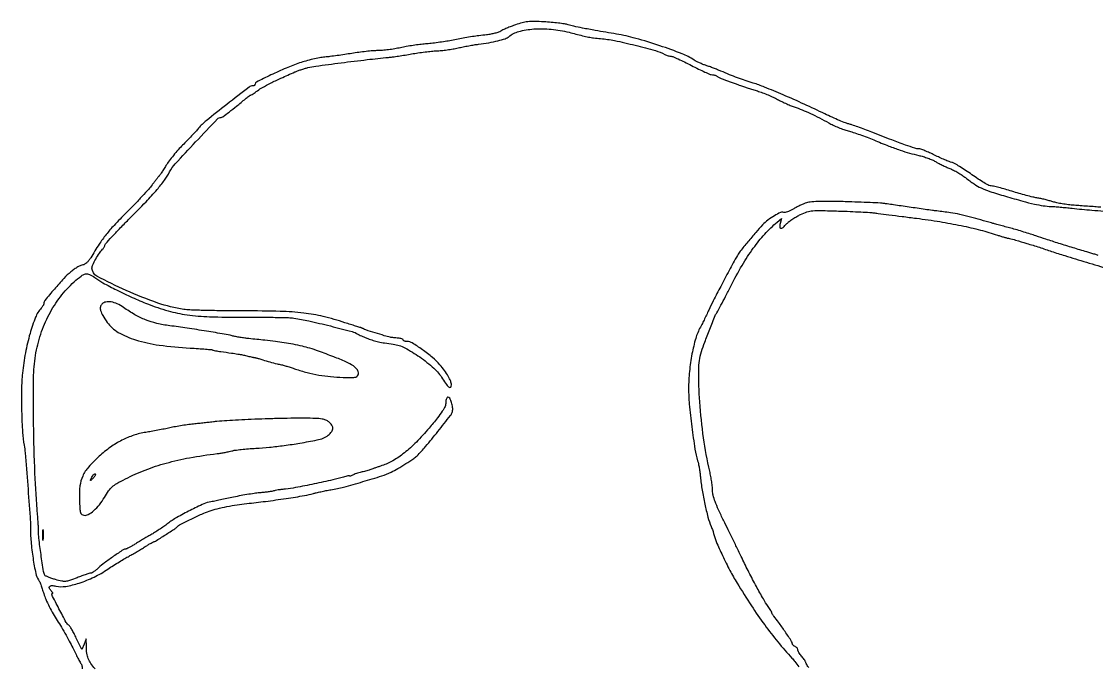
# Model space of a CAD drawing. Extents: x 3889 to 5842, y 228 to 1992.
# Drawn here: x 3889 to 4469, y 1357 to 1705 of the extents above; entities that cross this region are included whole.
import ezdxf

# ---------------------------------------------------------------- set-up
doc = ezdxf.new("R2010")
doc.units = 0

msp = doc.modelspace()

# ---------------------------------------------------------------- linework, layer by layer
for points in [[(4471.5, 1604.496703, -0.000028), (4468.289036, 1604.732567, -0.000016), (4464.395616, 1605.018899, -0.000016), (4460.468452, 1605.30796, -0.000026), (4457.144649, 1605.552885, -0.012326), (4454.024737, 1605.860431, -0.010321), (4450.732442, 1606.336314, -0.010456), (4447.740201, 1606.896595, -0.027932), (4445.644649, 1607.458236, 0.012789), (4443.738118, 1608.031605, 0.007388), (4441.418269, 1608.62837, 0.007379), (4439.071011, 1609.158811, 0.012274), (4437.077117, 1609.52771, -0.019385), (4434.778971, 1609.986787, -0.005679), (4431.287053, 1610.868338, -0.005695), (4427.376745, 1611.950705, -0.006082), (4423.577117, 1613.099441, 0.005923), (4419.947929, 1614.197909, 0.007386), (4416.550779, 1615.128198, 0.006118), (4413.686309, 1615.830039, 0.054959), (4412.404257, 1615.982335, -0.117872), (4411.166437, 1616.289306, -0.011764), (4408.471253, 1617.766164, -0.01428), (4405.309268, 1619.719451, -0.01088), (4401.958265, 1622.030139, 0.008859), (4398.573973, 1624.384016, 0.010682), (4395.310662, 1626.469428, 0.00944), (4392.504939, 1628.107299, 0.068458), (4391.054008, 1628.674758, -0.034823), (4389.657078, 1629.115658, -0.007231), (4387.274761, 1630.094378, -0.007562), (4384.536954, 1631.315003, -0.007071), (4381.774964, 1632.644619, 0.009553), (4379.071752, 1633.929456, 0.011905), (4376.511285, 1635.014357, 0.010229), (4374.33733, 1635.823995, 0.084212), (4373.299725, 1636, -0.078942), (4371.224738, 1636.329663, -0.006599), (4366.05975, 1638.089069, -0.006596), (4358.7643, 1640.791062, -0.002115), (4348, 1644.992463, 0.004101), (4344.142903, 1646.480288, 0.004612), (4340.409375, 1647.846199, 0.004239), (4337.212969, 1648.951854, 0.02474), (4335.5, 1649.435301, -0.037995), (4333.772552, 1649.972611, -0.00584), (4330.44375, 1651.337787, -0.006494), (4326.548567, 1653.048662, -0.005597), (4322.5, 1654.944979, 0.005619), (4311.457131, 1660.116777, 0.005318), (4300.096928, 1665.137213, 0.005092), (4290.019054, 1669.342401, 0.022007), (4283.906732, 1671.512213, -0.007301), (4279.647697, 1672.88452, -0.007609), (4275.489222, 1674.362676, -0.007228), (4271.189136, 1676.036465, -0.005411), (4266.5, 1677.999561, 0.00753), (4264.678622, 1678.753019, 0.004551), (4262.5, 1679.593211, 0.004558), (4260.320535, 1680.388434, 0.007978), (4258.5, 1681.001434, -0.01693), (4256.785547, 1681.613099, -0.012689), (4254.940625, 1682.397311, -0.012864), (4253.23998, 1683.225182, -0.028492), (4252, 1683.961277, 0.056344), (4245.575039, 1687.307219, 0.01133), (4233.421146, 1691.673617, 0.012698), (4220.465258, 1695.636618, 0.025683), (4210.056676, 1697.965232, -0.001062), (4198.684245, 1699.927503, -0.004193), (4191.698684, 1701.208568, -0.006454), (4187.022147, 1702.16953, -0.021662), (4184, 1702.969893, 0.036446), (4182.054387, 1703.424103, 0.008534), (4178.7375, 1703.889553, 0.008752), (4174.893744, 1704.294035, 0.008496), (4171, 1704.568409, 0.00953), (4165.73258, 1704.749138, 0.029439), (4162.17602, 1704.593886, 0.036863), (4159.118448, 1704.049559, 0.023071), (4155.63966, 1702.988647, 0.008242), (4153.239122, 1702.088848, 0.00827), (4150.87227, 1701.111383, 0.008131), (4148.836956, 1700.191586, 0.032435), (4147.63966, 1699.528833, -0.061915), (4146.453934, 1698.960832, -0.018146), (4144.5129, 1698.388416, -0.017927), (4142.262592, 1697.897863, -0.018342), (4140, 1697.574153, 0.004874), (4135.826694, 1697.091362, 0.008619), (4132.395469, 1696.60027, 0.005987), (4128.238604, 1695.880849, 0.001263), (4121, 1694.519697, -0.008145), (4117.655139, 1693.93827, -0.005378), (4113.79375, 1693.374164, -0.005412), (4110.026597, 1692.9066, -0.010435), (4107, 1692.628001, 0.012634), (4104.007109, 1692.339229, 0.006904), (4100.353125, 1691.84194, 0.006876), (4096.65246, 1691.233997, 0.01087), (4093.5, 1690.600482, -0.013182), (4090.436091, 1689.999488, -0.009701), (4087.014193, 1689.489567, -0.009817), (4083.756734, 1689.133445, -0.021491), (4081.250445, 1689.017364, 0.018683), (4078.635433, 1688.910952, 0.006958), (4074.972503, 1688.573197, 0.006883), (4070.985416, 1688.093926, 0.008269), (4067.250445, 1687.529689, -0.004431), (4063.467683, 1686.928502, -0.003424), (4059.33471, 1686.338067, -0.003462), (4055.467318, 1685.839816, -0.008291), (4052.59112, 1685.537796, 0.0242), (4049.789607, 1685.153185, 0.011168), (4046.188082, 1684.396234, 0.011032), (4042.429511, 1683.430275, 0.015038), (4039.09112, 1682.38406, 0.016722), (4031.764382, 1679.565781, 0.011252), (4023.589195, 1675.884006, 0.003965), (4015.729006, 1672.052293, 0.284656), (4015, 1670.875547, -0.120847), (4014.918094, 1670.541611, -0.100724), (4014.687236, 1670.257192, -0.091679), (4014.34195, 1670.066153, -0.080802), (4013.93527, 1670, 0.164874), (4011.798912, 1669.275854, 0.001906), (3999.790855, 1660.005701, 0.00461), (3988.653439, 1651.173655, 0.048262), (3984.5, 1647.096494, -0.010806), (3982.965438, 1645.346232, -0.004031), (3980.738208, 1642.953067, -0.003992), (3978.26802, 1640.382802, -0.004822), (3975.906667, 1638.010925, 0.016244), (3973.518621, 1635.500069, 0.0111), (3970.965306, 1632.503209, 0.011197), (3968.630454, 1629.501362, 0.022112), (3966.939482, 1627, -0.003423), (3965.60435, 1624.856553, -0.004848), (3964.384656, 1622.96875, -0.002837), (3963.333874, 1621.395951, -0.067474), (3962.979952, 1621, 0.046344), (3962.62409, 1620.634129, 0.003016), (3961.700596, 1619.475343, 0.004368), (3960.618673, 1618.075852, 0.003243), (3959.447137, 1616.511807, -0.023784), (3957.657909, 1614.317061, -0.004381), (3954.134472, 1610.460427, -0.004695), (3949.927446, 1606.020171, -0.004259), (3945.5, 1601.511807, 0.007595), (3938.914977, 1594.716348, 0.021492), (3934.602808, 1589.714713, 0.022762), (3930.872884, 1584.523221, 0.009422), (3926.289062, 1577.189992, -0.03226), (3925.261028, 1575.701125, -0.042443), (3924.131877, 1574.497881, -0.049017), (3923.021453, 1573.68081, -0.120767), (3922.059898, 1573.387535, 0.096735), (3921.004017, 1573.119569, 0.021097), (3919.334244, 1572.242625, 0.021229), (3917.457921, 1571.04463, 0.018949), (3915.615184, 1569.647897, 0.034132), (3911.82124, 1566.079933, 0.010958), (3906.685943, 1560.29445, 0.005277), (3901.631135, 1554.212923, 0.172405), (3901, 1552.436948, -0.108905), (3900.911531, 1552.03559, -0.025499), (3900.588626, 1551.422695, -0.0251), (3900.135631, 1550.740356, -0.022341), (3899.599579, 1550.078741, 0.087482), (3896.532387, 1545.088284, 0.023975), (3893.541214, 1536.316479, 0.023397), (3891.047787, 1525.851735, 0.022106), (3889.486226, 1515, 0.021021), (3888.98309, 1506.132478, 0.009245), (3889.028313, 1494.374999, 0.008682), (3889.480677, 1482.985969, 0.033908), (3890.357443, 1476, -0.028059), (3890.908446, 1471.989548, -0.00077), (3892.297921, 1454.413851, -0.000983), (3893.600341, 1437.169817, -0.020529), (3893.767732, 1432, 0.024065), (3894.081687, 1424.043031, 0.01619), (3895.170047, 1415.011859, 0.012578), (3896.645829, 1406.783402, 0.110077), (3898.154321, 1403.422553, -0.064858), (3898.567003, 1402.687587, -0.00626), (3899.30789, 1400.774981, -0.007874), (3900.129875, 1398.46086, -0.006143), (3900.952124, 1395.922553, 0.028333), (3902.085435, 1392.889901, 0.012411), (3903.91029, 1389.004643, 0.012237), (3906.056279, 1384.965757, 0.016015), (3908.222886, 1381.391126, -0.00926), (3910.498709, 1377.748235, -0.00616), (3912.977973, 1373.493091, -0.006202), (3915.282692, 1369.30268, -0.012046), (3917, 1365.891126, 0.004841), (3918.393979, 1363.019606, 0.006992), (3919.686196, 1360.510635, 0.003938), (3920.818418, 1358.425573, 0.106057), (3921.229602, 1357.95359, -0.208951), (3921.512675, 1357.454591, -0.008798), (3921.692621, 1355.378195, -0.013886)], [(3928.666707, 1355.408846, -0.032706), (3926.400066, 1358.231886, -0.05864), (3924.992319, 1360.846052, -0.058715), (3924.231004, 1363.713276, -0.032877), (3923.954896, 1367.3151), (3923.909792, 1371.5), (3922.689609, 1368.643622), (3921.469426, 1365.787243), (3918.516127, 1371.966258, 0.008625), (3917.309745, 1374.382284, 0.011526), (3916.127382, 1376.529163, 0.008852), (3915.074771, 1378.268729, 0.10737), (3914.531414, 1378.822637, -0.124184), (3913.087928, 1380.395288, -0.004348), (3909.187335, 1387.764829, -0.002593), (3905.271791, 1395.417712, -0.558876), (3905.630024, 1396, 0.286363), (3905.807888, 1396.110967, 0.202527), (3905.821319, 1396.3525, 0.080058), (3905.60855, 1396.738414, 0.030448), (3905.2, 1397.2, -0.063221), (3903.988996, 1398.763183, -0.314967), (3904.070208, 1399.810197, -0.23647), (3905.193967, 1400.310307, -0.044061), (3907.5, 1400, 0.097449), (3912.863572, 1399.852246, 0.037088), (3920.16105, 1401.644912, 0.034679), (3928.090104, 1404.852004, 0.033956), (3935.558396, 1409.143665, -0.00529), (3938.545781, 1411.096119, -0.004316), (3941.782779, 1413.124053, -0.004361), (3944.794943, 1414.93912, -0.01139), (3947, 1416.174889, 0.006476), (3949.029365, 1417.28613, 0.003843), (3951.420725, 1418.660483, 0.003845), (3953.785226, 1420.068196, 0.006611), (3955.730128, 1421.281886, -0.005359), (3957.389795, 1422.323361, -0.007833), (3958.874888, 1423.201554, -0.004293), (3960.140545, 1423.909137, -0.125957), (3960.495512, 1424, 0.142526), (3961.219016, 1424.210512, 0.001012), (3966.630846, 1427.666474, 0.002133), (3971.763555, 1430.989832, 0.058184), (3973, 1432.020979, -0.08468), (3974.651868, 1433.257009, -0.004674), (3980.445078, 1436.156759, -0.007794), (3986.279151, 1438.897247, -0.02407), (3990.330498, 1440.493972, -0.020148), (3994.601086, 1441.754465, -0.01164), (3999.825645, 1442.941653, -0.011376), (4005.33453, 1443.929358, -0.014119), (4010.5, 1444.585877, 0.007232), (4020.626411, 1445.731437, 0.005435), (4031.73252, 1447.273663, 0.004403), (4041.785737, 1448.871864, 0.032658), (4046.5, 1449.9844, -0.017089), (4048.081863, 1450.41008, -0.005067), (4050.528125, 1450.953425, -0.005078), (4053.291415, 1451.508607, -0.005457), (4056, 1451.993665, 0.02328), (4062.820294, 1453.467624, 0.006722), (4073.2049, 1456.373371, 0.005947), (4083.396985, 1459.505768, 0.036378), (4088.5, 1461.560522, 0.017891), (4092.004324, 1463.435521, 0.008185), (4096.444708, 1466.118035, 0.00648), (4100.633671, 1468.819433, 0.049958), (4102.438337, 1470.29548, 0.02171), (4107.062522, 1475.339659, 0.006387), (4113.712188, 1483.46587, 0.002897), (4120.429771, 1491.993337, 0.104259), (4121.522909, 1494.235252, 0.089653), (4121.672259, 1496.458497, 0.049921), (4121.100505, 1499.121239, 0.050255), (4120.124399, 1501.356677, 0.271027), (4119.024751, 1502, 0.251301), (4118.63118, 1501.788856, 0.064341), (4118.301021, 1501.11823, 0.049889), (4118.074609, 1500.14811, 0.032408), (4118, 1498.998228, -0.108806), (4117.55771, 1496.989813, -0.037322), (4116.100088, 1494.372431, -0.023288), (4113.471362, 1490.761782, -0.006159), (4108.937591, 1485.248228, -0.019164), (4102.077794, 1477.717816, -0.030396), (4095.595401, 1471.883025, -0.035735), (4089.421059, 1467.652974, -0.054627), (4083.5, 1465.008274, 0.003921), (4081.821904, 1464.45446, 0.003499), (4080.0875, 1463.853381, 0.003511), (4078.536184, 1463.291273, 0.010863), (4077.5, 1462.881758, -0.021765), (4076.544124, 1462.527869, -0.010813), (4075.305453, 1462.159003, -0.010712), (4074.003036, 1461.831457, -0.015458), (4072.837713, 1461.60245, 0.023115), (4071.666199, 1461.353542, 0.015225), (4070.344206, 1460.964763, 0.015331), (4069.078533, 1460.506871, 0.02841), (4068.087713, 1460.046942, -0.016351), (4067.286613, 1459.651337, -0.03084), (4066.613266, 1459.394547, -0.038861), (4066.129023, 1459.28372, -0.458048), (4066, 1459.395011, 0.440961), (4065.850001, 1459.532021, 0.018347), (4065.045312, 1459.429157, 0.021557), (4063.996519, 1459.208968, 0.0123), (4062.75, 1458.857743, -0.019417), (4056.970165, 1457.317628, -0.004281), (4046.937939, 1455.147626, -0.00406), (4036.89755, 1453.150577, -0.023013), (4031.5, 1452.377824, 0.006831), (4029.475754, 1452.154572, 0.007586), (4027.528125, 1451.882735, 0.007092), (4025.875659, 1451.602424, 0.038719), (4025, 1451.36984, -0.043746), (4024.085934, 1451.136851, -0.006294), (4022.178125, 1450.84938, -0.007103), (4019.907175, 1450.56918, -0.006017), (4017.5, 1450.336101, 0.014436), (4014.572718, 1450.002829, 0.005909), (4010.61875, 1449.38886, 0.00584), (4006.385126, 1448.629198, 0.007437), (4002.5, 1447.825044, -0.001824), (3998.88197, 1447.033712, -0.002154), (3995.45375, 1446.312424, -0.00188), (3992.554696, 1445.726858, -0.013588), (3991.151065, 1445.488272, 0.071093), (3987.325254, 1444.375111, 0.010472), (3980.033767, 1440.888516, 0.012481), (3972.734415, 1436.976938, 0.034427), (3967.874513, 1433.752959, -0.010411), (3965.774608, 1432.209852, -0.006689), (3963.278557, 1430.503922, -0.006722), (3960.789557, 1428.899008, -0.012521), (3958.724069, 1427.677039, 0.004013), (3956.695372, 1426.522978, 0.002485), (3954.32991, 1425.136349, 0.002492), (3952.007519, 1423.743725, 0.004488), (3950.119427, 1422.575391, -0.008033), (3948.499663, 1421.588907, -0.010981), (3947.00808, 1420.756521, -0.007973), (3945.744845, 1420.11309, -0.114283), (3945.256524, 1420, 0.147569), (3943.834257, 1419.570891, 0.00452), (3938.695273, 1416.09208, 0.009593), (3933.749086, 1412.536178, 0.027368), (3930.5, 1409.814929, -0.016187), (3929.273655, 1408.740277, -0.020447), (3928.069761, 1407.832062, -0.018979), (3927.021106, 1407.163646, -0.132047), (3926.439614, 1407.004627, 0.075427), (3925.750205, 1406.896953, 0.004849), (3923.810003, 1406.264314, 0.007), (3921.506459, 1405.452326, 0.005152), (3918.9768, 1404.490908, -0.010398), (3914.932271, 1403.002119, -0.06191), (3912.735217, 1402.53785, -0.073812), (3910.65922, 1402.668328, -0.018198), (3907.338083, 1403.504047, -0.01082), (3905.296012, 1404.145925, -0.0149), (3903.493457, 1404.816159, -0.011496), (3902.041681, 1405.445029, -0.147419), (3901.603081, 1405.833211, -0.100407), (3900.839127, 1407.90399, -0.003033), (3899.48586, 1417.029555, -0.00537), (3898.334922, 1425.804662, -0.040092), (3898.16898, 1430, 0.023736), (3898.162555, 1430.937177, 0.002522), (3898.033086, 1433.115625, 0.003107), (3897.849583, 1435.709764, 0.002492), (3897.620779, 1438.5, -0.011538), (3896.192617, 1460.88035, -0.006967), (3895.4827, 1487.445653, -0.005753), (3895.451052, 1512.236653, -0.038273), (3896.520886, 1524.539643, -0.038931), (3899.332325, 1535.975113, -0.041226), (3903.844743, 1546.609424, -0.04223), (3909.919623, 1556.1265, -0.045389), (3917.377067, 1564.240764, -0.020816), (3921.128621, 1567.370064, -0.111953), (3923.529372, 1568.472859, -0.160023), (3925.726017, 1568.230854, -0.056189), (3928.483401, 1566.580459, 0.037033), (3932.891388, 1563.707764, 0.009981), (3940.285201, 1559.824795, 0.010212), (3948.737543, 1555.812613, 0.011592), (3957, 1552.323365, 0.025017), (3968.031755, 1548.589322, 0.034289), (3978.283894, 1546.427706, 0.02697), (3990.450159, 1545.387111, 0.009314), (4008.096589, 1545.16178, -0.002669), (4017.387986, 1545.166622, -0.003412), (4025.947123, 1545.066989, -0.00265), (4033.11715, 1544.89657, -0.028734), (4036, 1544.646532, -0.019199), (4044.028299, 1543.166033, -0.006403), (4055.653718, 1540.400313, -0.003444), (4067.365301, 1537.369214, -0.079932), (4070.5, 1535.970594, 0.036417), (4071.124138, 1535.624429, 0.005088), (4072.471178, 1535.017353, 0.005795), (4074.084134, 1534.33227, 0.004891), (4075.80614, 1533.643924, 0.016621), (4078.796916, 1532.595193, 0.021264), (4081.616322, 1531.840645, 0.017069), (4084.935614, 1531.220013, 0.006445), (4089.613151, 1530.571243, -0.090774), (4095.823924, 1528.609239, -0.030994), (4103.917368, 1523.658208, -0.031442), (4111.504302, 1517.59992, -0.069592), (4116.237913, 1511.92418, 0.015105), (4118.347462, 1508.748729, 0.08463), (4119.785213, 1507.311126, 0.395381), (4120.600754, 1507.423182, 0.171969), (4121, 1508.54966, 0.096408), (4120.60612, 1510.573446, 0.033102), (4119.30013, 1513.27274, 0.029401), (4117.328688, 1516.310945, 0.021513), (4114.808099, 1519.4446, 0.038091), (4110.806793, 1523.357574, 0.020184), (4105.313599, 1527.600927, 0.015645), (4099.862285, 1531.220024, 0.139595), (4097.123009, 1532, -0.038067), (4096.310016, 1532.061986, -0.056999), (4095.623634, 1532.249047, -0.074885), (4095.155208, 1532.523151, -0.226737), (4095, 1532.84782, 0.257336), (4094.814752, 1533.183918, 0.054633), (4094.192187, 1533.487846, 0.044447), (4093.303506, 1533.720602, 0.029083), (4092.25, 1533.836076, -0.008447), (4091.087157, 1533.915174, -0.007259), (4089.867188, 1534.03675, -0.007326), (4088.762823, 1534.179444, -0.020813), (4088, 1534.322017, -0.014955), (4084.784421, 1535.164688, -0.004232), (4079.831429, 1536.667928, -0.002147), (4074.762978, 1538.277104, -0.05948), (4073.5, 1538.857154, 0.016292), (4073.080461, 1539.095573, 0.016361), (4072.646875, 1539.305808, 0.016408), (4072.257551, 1539.463998, 0.060769), (4072, 1539.524774, -0.047789), (4071.629172, 1539.602208, -0.000586), (4069.296875, 1540.330146, -0.001737), (4066.602212, 1541.184942, -0.001135), (4063.5, 1542.188668, 0.020031), (4051.786519, 1545.49533, 0.029796), (4041.298879, 1547.355112, 0.022283), (4028.652476, 1548.259271, 0.006382), (4009, 1548.53545, -0.002514), (3998.10299, 1548.604283, -0.003256), (3988.109375, 1548.78274, -0.00246), (3979.740424, 1549.02791, -0.029002), (3976.5, 1549.32751, -0.045873), (3962.494851, 1552.782505, -0.022656), (3945.454012, 1559.566151, -0.014343), (3929.692483, 1567.235122, -0.279255), (3927, 1571.680007, -0.11241), (3927.384818, 1573.370044, -0.016308), (3929.026434, 1576.5204, -0.019539), (3930.966014, 1579.669333, -0.045338), (3932.712573, 1581.821429, 0.03181), (3933.205262, 1582.396068, 0.031678), (3933.621818, 1583.029331, 0.03336), (3933.912271, 1583.627854, 0.096576), (3934, 1584.077814, -0.187153), (3934.241021, 1584.699173, -0.001627), (3937.745313, 1588.511619, -0.005369), (3941.862683, 1592.867123, -0.003403), (3946.75, 1597.858701, 0.00409), (3956.160569, 1607.496492, 0.013578), (3962.121669, 1614.049486, 0.020469), (3966.124694, 1619.101686, 0.036701), (3968.915801, 1623.595929, -0.064731), (3971.980709, 1627.965687, -0.003883), (3982.942599, 1639.763045, -0.001633), (3994.731705, 1652.173261, -0.204739), (3996.66608, 1653, 0.159654), (3997.57632, 1653.298248, 0.004309), (4000.9882, 1655.848565, 0.008255), (4005.063667, 1659.057616, 0.004854), (4009.834951, 1663.02153, -0.009453), (4010.764475, 1663.779425, -0.013199), (4011.62553, 1664.418825, -0.009566), (4012.359715, 1664.913817, -0.144512), (4012.651673, 1665, 0.140051), (4012.959957, 1665.088079, 0.005925), (4013.927011, 1665.705795, 0.009796), (4015.062094, 1666.482137, 0.006774), (4016.316722, 1667.402706, -0.034584), (4019.023288, 1669.165994, -0.011025), (4023.276411, 1671.413996, -0.008859), (4028.984172, 1674.146283, -0.004089), (4036.5, 1677.507737, -0.015201), (4037.933782, 1678.083714, -0.007426), (4039.79375, 1678.734828, -0.007359), (4041.749511, 1679.355204, -0.010578), (4043.5, 1679.8421, -0.029319), (4047.811212, 1680.678006, -0.001617), (4061.448042, 1682.456139, -0.002812), (4075.55501, 1684.168658, -0.005248), (4087, 1685.371177, 0.010303), (4089.270746, 1685.632998, 0.003593), (4092.528125, 1686.100627, 0.003566), (4096.107206, 1686.666855, 0.004154), (4099.5, 1687.257446, -0.008311), (4102.96549, 1687.831054, -0.006392), (4106.765625, 1688.345775, -0.006467), (4110.331903, 1688.735729, -0.015274), (4113, 1688.910557, 0.016557), (4115.544988, 1689.083878, 0.008826), (4118.678546, 1689.457779, 0.008776), (4121.869064, 1689.952919, 0.013506), (4124.607816, 1690.503889, -0.006877), (4127.303352, 1691.083447, -0.004799), (4130.35854, 1691.666045, -0.004842), (4133.299374, 1692.168278, -0.010012), (4135.607816, 1692.492269, 0.012999), (4141.175354, 1693.307618, 0.017812), (4146.130937, 1694.348483, 0.017563), (4150.09917, 1695.479999, 0.100192), (4152, 1696.549774, -0.114075), (4157.316143, 1699.352395, -0.046362), (4165.435414, 1700.707175, -0.04216), (4174.909455, 1700.597353, -0.038864), (4184.5, 1698.915999, 0.001504), (4191.759345, 1697.076054, 0.012551), (4195.067009, 1696.335967, 0.020504), (4197.770284, 1695.916281, 0.007862), (4201.556838, 1695.546697, -0.031019), (4209.029036, 1694.466323, -0.009364), (4220.216834, 1691.913539, -0.007896), (4231.165422, 1689.014421, -0.056264), (4236.236431, 1686.947404, 0.031817), (4237.015504, 1686.584574, 0.023132), (4237.92153, 1686.2783, 0.023513), (4238.811858, 1686.067291, 0.046456), (4239.534546, 1686, -0.100595), (4240.541927, 1685.795252, -0.005869), (4243.428239, 1684.53125, -0.008703), (4246.843663, 1682.915333, -0.006284), (4250.59667, 1681, 0.007036), (4254.363314, 1679.084839, 0.009539), (4257.820843, 1677.46875, 0.006892), (4260.740707, 1676.219153, 0.09796), (4261.848555, 1676, -0.043093), (4262.588834, 1675.93608, -0.034713), (4263.364576, 1675.744876, -0.035885), (4264.060451, 1675.464674, -0.071641), (4264.55, 1675.131494, 0.072707), (4265.187825, 1674.699376, 0.009378), (4266.689688, 1674.007788, 0.010786), (4268.515934, 1673.25451, 0.008809), (4270.5, 1672.525717, -0.001577), (4272.560937, 1671.802344, -0.001573), (4274.61875, 1671.065474, -0.001538), (4276.412106, 1670.41068, -0.006211), (4277.5, 1669.994247, 0.014729), (4278.635941, 1669.581465, 0.00299), (4280.675, 1668.921298, 0.003151), (4283.05624, 1668.182531, 0.002947), (4285.5, 1667.456917, -0.015952), (4288.160945, 1666.590908, -0.010106), (4291.20625, 1665.421105, -0.010148), (4294.153561, 1664.149699, -0.01842), (4296.5, 1662.974293, 0.011641), (4298.742235, 1661.812807, 0.00783), (4301.353125, 1660.586823, 0.007889), (4303.918626, 1659.479189, 0.015461), (4306, 1658.693686, -0.014884), (4310.25279, 1657.094302, -0.011398), (4314.804285, 1655.103754, -0.010567), (4319.624272, 1652.738448, -0.008597), (4324.687177, 1650.00842, 0.018746), (4327.059123, 1648.790882, 0.011811), (4329.911263, 1647.540625, 0.011856), (4332.778403, 1646.4424, 0.021251), (4335.187177, 1645.698355, -0.015181), (4337.810056, 1644.922919, -0.005702), (4341.436233, 1643.684028, -0.005643), (4345.356328, 1642.244595, -0.006827), (4349, 1640.80256, 0.004293), (4357.109707, 1637.545383, 0.010436), (4363.160095, 1635.319917, 0.01346), (4368.246145, 1633.720534, 0.01511), (4373.219598, 1632.463635, -0.018406), (4375.649803, 1631.8324, -0.014638), (4378.222682, 1630.979169, -0.014884), (4380.562569, 1630.046616, -0.035584), (4382.219598, 1629.183619, 0.016609), (4383.796425, 1628.284804, 0.008153), (4385.858257, 1627.241201, 0.00808), (4388.03758, 1626.225603, 0.011638), (4390, 1625.403627, -0.024414), (4392.012523, 1624.499573, -0.013942), (4394.353125, 1623.224231, -0.013902), (4396.641937, 1621.806467, -0.022356), (4398.5, 1620.459985, 0.017971), (4403.134124, 1617.039411, 0.041144), (4406.903675, 1614.892702, 0.030775), (4411.58796, 1613.054746, 0.006467), (4420, 1610.457726, 0.003933), (4429.380241, 1607.774169, 0.012714), (4435.667155, 1606.199958, 0.018759), (4440.456335, 1605.316543, 0.027146), (4444.74061, 1604.927245, -0.009688), (4446.684305, 1604.818841, -0.003014), (4449.598804, 1604.581898, -0.003012), (4452.852865, 1604.277828, -0.003317), (4456, 1603.943516, 0.007946), (4466.70246, 1602.906721, 0.004464), (4479.730046, 1601.970346, 0.003995)], [(4313.868764, 1356.108265, -0.018317), (4313.081125, 1357.207077, -0.018242), (4312.475019, 1358.19831, -0.075865), (4312.228297, 1358.85202, 0.072806), (4311.994029, 1359.484351, 0.021058), (4311.455282, 1360.378511, 0.020697), (4310.755501, 1361.346865, 0.02072), (4309.978297, 1362.25367, -0.025686), (4309.221119, 1363.155066, -0.027749), (4308.581125, 1364.107166, -0.02876), (4308.129074, 1364.977961, -0.105723), (4308, 1365.581573, 0.10925), (4307.888674, 1366.084991, 0.066335), (4307.559375, 1366.601299, 0.061597), (4307.073512, 1367.051694, 0.064612), (4306.5, 1367.361626, -0.056442), (4305.926367, 1367.659662, -0.058254), (4305.440625, 1368.075746, -0.064594), (4305.110348, 1368.541226, -0.122632), (4305, 1368.984377, 0.147156), (4304.661559, 1370.10942, 0.002611), (4301.108775, 1375.419631, 0.007068), (4297.603975, 1380.444868, 0.021662), (4295.037663, 1383.707794, -0.023691), (4294.640491, 1384.217014, -0.025717), (4294.304814, 1384.748162, -0.02638), (4294.066875, 1385.229095, -0.102024), (4294, 1385.553423, 0.122137), (4293.904505, 1385.938527, 0.010239), (4293.402901, 1386.842443, 0.013146), (4292.745865, 1387.906005, 0.009776), (4291.967323, 1389.04589, -0.023969), (4289.377438, 1393.078942, -0.006306), (4285.628189, 1399.776871, -0.00645), (4281.591617, 1407.440465, -0.007002), (4277.866102, 1415, 0.001451), (4275.901493, 1419.100626, 0.000635), (4273.273283, 1424.528125, 0.000628), (4270.468143, 1430.283902, 0.000839), (4267.90705, 1435.5, -0.007593), (4265.183372, 1441.241987, -0.017966), (4263.375948, 1445.616619, -0.023684), (4262.297869, 1448.999481, -0.063489), (4261.959897, 1451.5, 0.0247), (4261.846926, 1453.482259, 0.009356), (4261.50102, 1456.234375, 0.00924), (4261.012678, 1459.218221, 0.011146), (4260.440108, 1462, -0.02134), (4257.109929, 1480.033375, -0.017822), (4255.082352, 1499.403535, -0.016645), (4254.468496, 1516.75268, -0.078836), (4256.001655, 1526.547705, -0.010906), (4257.757277, 1531.600246, -0.004022), (4260.445142, 1538.649576, -0.001141), (4263.350601, 1546.039466, -0.105237), (4263.988991, 1547, 0.07799), (4264.315563, 1547.438051, 0.000542), (4266.488946, 1551.573547, 0.002089), (4268.953796, 1556.324186, 0.001333), (4271.781887, 1561.867396, -0.015339), (4277.931317, 1573.129833, -0.024001), (4283.966591, 1582.372925, -0.02732), (4290.171304, 1590.029041, -0.032876), (4296.824983, 1596.472846), (4299.149966, 1598.445692), (4298.466575, 1595.722846, 0.054358), (4298.191881, 1593.734681, 0.415563), (4298.777946, 1593.116846, 0.192364), (4299.992731, 1593.568562, 0.022779), (4302.075686, 1595.635922, -0.04164), (4303.353726, 1596.812199, -0.017292), (4305.256608, 1598.188418, -0.016967), (4307.407972, 1599.530134, -0.02101), (4309.5, 1600.623761, -0.034234), (4312.911927, 1601.951968, -0.053477), (4316.000812, 1602.565075, -0.027381), (4320.366494, 1602.715057, -0.003294), (4330, 1602.454937, -0.001962), (4336.191316, 1602.222609, -0.002403), (4341.975, 1601.954999, -0.002002), (4346.834476, 1601.68723, -0.017201), (4349, 1601.484272, 0.00027), (4351.26819, 1601.193941, 0.000022), (4357.2, 1600.43818, 0.00003), (4364.276292, 1599.537346, 0.000023), (4372, 1598.554917, -0.008524), (4384.70018, 1596.719591, -0.011147), (4396.235685, 1594.586408, -0.012267), (4406.587048, 1592.166163, -0.017122), (4415.701368, 1589.461637, 0.005592), (4417.478457, 1588.889415, 0.004931), (4419.343807, 1588.331816, 0.004958), (4421.035554, 1587.862352, 0.014929), (4422.201368, 1587.588255, -0.019759), (4425.555439, 1586.765411, -0.003808), (4431.552541, 1584.990769, -0.004146), (4438.35837, 1582.858486, -0.004388), (4445, 1580.65247, 0.007442), (4452.032644, 1578.364167, 0.001787), (4463.766237, 1574.784361, 0.001935), (4475.990949, 1571.153978, 0.004093)], [(4470.109105, 1578.525742, 0.001416), (4468.325, 1579.079408, 0.001581), (4466.215714, 1579.720153, 0.001372), (4464, 1580.378961, -0.002494), (4456.543577, 1582.614232, -0.002274), (4448.876709, 1584.992498, -0.002358), (4441.857921, 1587.24121, -0.005136), (4436.5, 1589.046777, 0.006577), (4433.666865, 1589.992433, 0.003286), (4430.059375, 1591.117974, 0.003262), (4426.309029, 1592.234411, 0.004805), (4423, 1593.161631, -0.000373), (4419.908594, 1593.998391, -0.000374), (4416.821875, 1594.838834, -0.000365), (4414.130444, 1595.575925, -0.001497), (4412.5, 1596.028983, 0.001984), (4401.161425, 1599.167786, 0.012709), (4395.374933, 1600.587988, 0.017719), (4390.332772, 1601.504602, 0.006137), (4383, 1602.479075, -0.003594), (4380.592603, 1602.786551, -0.000942), (4376.7375, 1603.314521, -0.000957), (4372.349999, 1603.932394, -0.00098), (4368, 1604.562185, 0.000082), (4363.760023, 1605.183831, 0.000093), (4359.703125, 1605.777186, 0.000084), (4356.2594, 1606.279614, 0.000528), (4354.5, 1606.534106, 0.022765), (4352.52309, 1606.726615, 0.001683), (4347.09375, 1606.988421, 0.002337), (4340.612939, 1607.248715, 0.001771), (4333.5, 1607.475884, 0.00387), (4324.575597, 1607.660148, 0.012623), (4318.666244, 1607.587215, 0.018102), (4314.576007, 1607.284865, 0.06272), (4312, 1606.667397, 0.015962), (4310.415694, 1606.011604, 0.008994), (4308.535083, 1605.120808, 0.008969), (4306.667694, 1604.152681, 0.014505), (4305.119431, 1603.255409, -0.026537), (4303.726605, 1602.492367, -0.031517), (4302.33709, 1601.929134, -0.033079), (4301.131194, 1601.613551, -0.139961), (4300.394815, 1601.678737, 0.200259), (4298.667565, 1601.628838, 0.026697), (4295.359131, 1599.916714, 0.030605), (4291.86658, 1597.567503, 0.039729), (4289, 1594.988031, 0.010859), (4285.307115, 1590.918674, 0.005874), (4280.932197, 1585.761026, 0.004276), (4276.878206, 1580.780201, 0.041994), (4275.371443, 1578.533115, 0.003282), (4270.901913, 1570.355146, 0.002895), (4266.347331, 1561.77124, 0.002848), (4262.358577, 1554.040553, 0.010006), (4259.919794, 1549, -0.002985), (4258.66298, 1546.306561, -0.002858), (4257.355898, 1543.588737, -0.00283), (4256.175128, 1541.203411, -0.010258), (4255.384615, 1539.706338, 0.055254), (4252.88255, 1533.720866, 0.02408), (4250.853976, 1525.337002, 0.022938), (4249.490463, 1515.892462, 0.023964), (4249.02428, 1506.5, 0.024049), (4249.407722, 1498.244545, 0.007638), (4250.757587, 1485.997703, 0.006878), (4252.43639, 1473.981261, 0.037365), (4253.917216, 1467.577844, -0.023898), (4254.321928, 1466.01998, -0.008801), (4254.748262, 1463.788492, -0.0087), (4255.129123, 1461.331365, -0.010341), (4255.400067, 1459, 0.016359), (4256.318101, 1451.851825, 0.013257), (4257.75512, 1444.255232, 0.013538), (4259.46924, 1437.267168, 0.030796), (4261.225683, 1432.125655, -0.005821), (4261.65634, 1431.044673, -0.006053), (4262.055968, 1429.96789, -0.005848), (4262.379311, 1429.028711, -0.026123), (4262.5333, 1428.467162, 0.046823), (4263.95286, 1424.020046, 0.009609), (4267.330472, 1416.492671, 0.010654), (4271.327683, 1408.471349, 0.015762), (4275.199351, 1401.632364, 0.00838), (4282.94971, 1389.363585, 0.012867), (4290.106156, 1379.034419, 0.014146), (4297.223628, 1369.862266, 0.014204), (4304.839034, 1361.120108, -0.02447), (4306.42667, 1359.220218, -0.008708), (4308.510825, 1356.360282, -0.008617)], [(4418.779987, 1257.464667, -0.000002), (4413.940625, 1260.003182, -0.000002), (4409.243354, 1262.467221, -0.000005)]]:
    msp.add_lwpolyline(points, format="xyb")
for points in [[(3932.381736, 1552.238879, 0.153967), (3931.556946, 1550.654076, 0.114153), (3931.662189, 1548.669936, 0.06555), (3932.810905, 1546.035818, 0.01949), (3935.226416, 1542.357913, 0.108198), (3941.193028, 1536.962684, 0.054723), (3950.53193, 1532.900855, 0.041335), (3963.316108, 1530.064938, 0.020093), (3979.980503, 1528.468772, -0.002624), (3984.422248, 1528.199451, -0.004053), (3988.257506, 1527.915456, -0.00136), (3991.563396, 1527.634644, -0.117059), (3992.035979, 1527.477764, 0.083491), (3992.438994, 1527.313524, 0.006261), (3993.600757, 1527.068502, 0.008521), (3995.00273, 1526.815853, 0.006371), (3996.555476, 1526.583538, -0.001283), (4002.297813, 1525.784041, -0.005378), (4005.744397, 1525.257283, -0.008697), (4008.235526, 1524.804464, -0.011292), (4010.5, 1524.298593, 0.003462), (4011.721884, 1524.005471, 0.00378), (4012.9125, 1523.738027, 0.003544), (4013.934636, 1523.524107, 0.018693), (4014.5, 1523.431801, -0.024174), (4014.98765, 1523.346687, -0.009641), (4015.646875, 1523.185072, -0.009514), (4016.352444, 1522.983154, -0.011824), (4017, 1522.767553, 0.016822), (4019.128986, 1522.082274, 0.003297), (4023.004965, 1521.004665, 0.003396), (4026.903211, 1519.976876, 0.015187), (4029.208844, 1519.45978, -0.022007), (4030.275709, 1519.205182, -0.004057), (4032.215965, 1518.633823, -0.004349), (4034.47588, 1517.926835, -0.003948), (4036.797423, 1517.158051, 0.018954), (4043.07414, 1515.286509, 0.019796), (4049.384654, 1513.926367, 0.019649), (4055.827318, 1513.061733, 0.018077), (4062.5, 1512.674529, 0.005283), (4067.404361, 1512.619373, 0.058398), (4069.350546, 1512.846119, 0.172667), (4070.312091, 1513.468713, 0.128857), (4070.805453, 1514.64242, 0.19867), (4070.268737, 1516.739004, 0.082227), (4068.114526, 1518.802384, 0.046126), (4064.099734, 1521.035423, 0.013184), (4057.5, 1523.74087, 0.002735), (4049.279426, 1526.808887, 0.013358), (4044.574019, 1528.394447, 0.018935), (4040.578615, 1529.459169, 0.009709), (4035.5, 1530.505327, 0.006704), (4030.702274, 1531.330499, 0.007348), (4026.028322, 1531.999755, 0.005369), (4020.259678, 1532.676544, 0.001709), (4011.654802, 1533.562802, -0.010471), (4009.462716, 1533.82747, -0.006928), (4006.956975, 1534.218881, -0.006974), (4004.531552, 1534.667146, -0.013435), (4002.605253, 1535.105134, 0.020349), (3998.406754, 1535.998905, 0.002293), (3988.796811, 1537.59387, 0.003018), (3978.322817, 1539.218117, 0.004301), (3969, 1540.524392, -0.025619), (3961.976088, 1541.815837, -0.035968), (3955.897547, 1543.729266, -0.035705), (3950.122563, 1546.50644, -0.024726), (3944.015156, 1550.41309, 0.047568), (3940.623901, 1552.370355, 0.068284), (3937.306203, 1553.367734, 0.085197), (3934.446971, 1553.326816, 0.151418)], [(4013, 1489.928757, 0.001687), (4006.078649, 1489.585846, 0.002212), (3999.759375, 1489.223349, 0.001618), (3994.466325, 1488.879024, 0.020919), (3992.5, 1488.661795, -0.008083), (3990.894065, 1488.442534, -0.002146), (3988.325, 1488.14517, -0.002176), (3985.399999, 1487.832203, -0.002239), (3982.5, 1487.547784, 0.009707), (3979.348224, 1487.191069, 0.005947), (3975.646875, 1486.654331, 0.005961), (3971.993843, 1486.035445, 0.010558), (3969, 1485.425886, -0.005517), (3966.040717, 1484.792229, -0.003273), (3962.5, 1484.098932, -0.003275), (3958.958785, 1483.453567, -0.005633), (3956, 1482.968639, 0.042419), (3949.512465, 1481.408707, 0.038477), (3943.156191, 1478.738723, 0.036208), (3936.93224, 1474.948638, 0.029309), (3930.839997, 1470.042585, 0.028142), (3925.153641, 1464.271058, 0.073105), (3921.984423, 1459.388608, 0.079106), (3920.492339, 1454.037141, 0.037267), (3920.207983, 1446.847479, 0.00563), (3920.438314, 1441.868594, 0.053459), (3920.786694, 1439.767384, 0.149759), (3921.456006, 1438.719547, 0.141757), (3922.612095, 1438.198521, 0.163238), (3924.995041, 1438.636675, 0.052455), (3927.981118, 1440.724921, 0.045744), (3931.046546, 1443.922611, 0.036872), (3933.732206, 1447.855397, -0.019839), (3935.993779, 1451.422005, -0.060071), (3937.896558, 1453.570658, -0.05163), (3940.408659, 1455.374887, -0.011905), (3945, 1457.858571, -0.025973), (3955.713488, 1462.644527, -0.024821), (3967.027113, 1466.375649, -0.022405), (3979.688539, 1469.261854, -0.014646), (3994.5, 1471.500861, 0.008517), (3996.634128, 1471.796765, 0.006903), (3998.9125, 1472.184612, 0.006984), (4001.003779, 1472.600673, 0.017908), (4002.5, 1472.976617, -0.036803), (4004.248621, 1473.346409, -0.006612), (4007.55625, 1473.750637, -0.007104), (4011.4515, 1474.118563, -0.00637), (4015.5, 1474.391149, 0.011471), (4022.733978, 1474.952397, 0.008581), (4030.674308, 1475.889954, 0.007917), (4039.266373, 1477.193131, 0.006354), (4048.469445, 1478.858922, 0.050822), (4051.7937, 1479.862986, 0.065939), (4054.542942, 1481.461184, 0.079552), (4056.37304, 1483.410891, 0.149855), (4057, 1485.455796, 0.114453), (4056.860226, 1486.058414, 0.033559), (4056.382554, 1486.88706, 0.031792), (4055.702507, 1487.775011, 0.029352), (4054.898058, 1488.595012, 0.089968), (4053.291558, 1489.59513, 0.056522), (4051.150385, 1490.174954, 0.029673), (4047.80318, 1490.484452, 0.005566), (4041.648058, 1490.618304, 0.0062), (4036.159501, 1490.608494, 0.00247), (4028.634117, 1490.46455, 0.002444), (4020.516608, 1490.229466, 0.003073)], [(3927.573661, 1458.22619, -0.002294), (3926.354252, 1457.072152, -0.404836), (3926.191606, 1457.074764, -0.323466), (3926.1623, 1457.256694, -0.001975), (3926.964205, 1458.835646, -0.029819), (3927.46731, 1459.687471, -0.05386), (3927.989204, 1460.306169, -0.082345), (3928.448592, 1460.619194, -0.314606), (3928.771496, 1460.561837, -0.253633), (3928.877288, 1460.205514, -0.066521), (3928.671033, 1459.62434, -0.05091), (3928.221647, 1458.931813, -0.032763)], [(3900.286014, 1427.5, 0.006817), (3900.315278, 1425.711719, 0.040183), (3900.418418, 1424.780601, 0.720633), (3900.561388, 1424.761725, 0.075924), (3900.717581, 1425.26375, 0.022548), (3900.846293, 1426.485188, 0.015659), (3900.885962, 1427.872547, 0.015827), (3900.839977, 1429.209518, 0.031163), (3900.703931, 1430.26375, 0.248898), (3900.549185, 1430.455688, 0.49082), (3900.403147, 1430.374351, 0.030832), (3900.307632, 1429.29708, 0.00738)]]:
    msp.add_lwpolyline(points, format="xyb", close=True)

doc.saveas('drawing.dxf')
